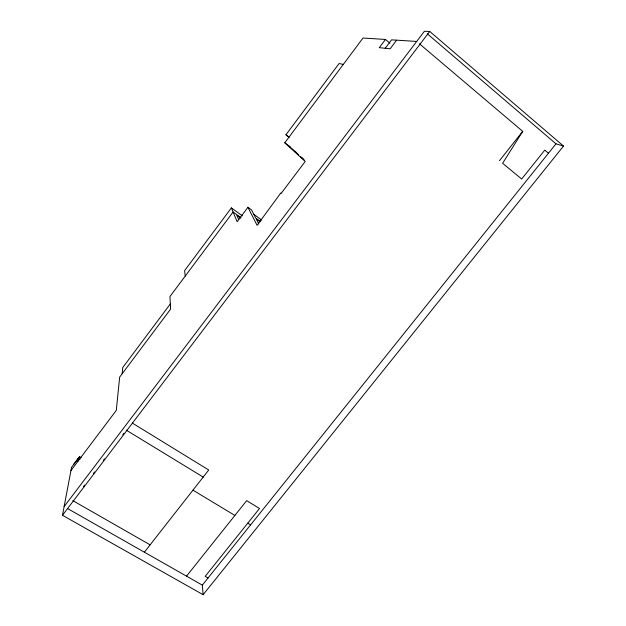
<?xml version="1.0" encoding="UTF-8"?>
<svg xmlns="http://www.w3.org/2000/svg" width="626" height="626" viewBox="0 0 626 626"><rect width="100%" height="100%" fill="white"/><g stroke="black" fill="none" stroke-linecap="round" stroke-linejoin="round"><path stroke-width="0.94" d="M122.172 373.761L122.766 367.525L170.335 303.939M79.064 459.077L79.494 456.62L81.177 457.606M77.867 461.385L78.438 458.193L80.12 459.179M64.126 506.606L424.373 31.3L429.726 31.433L563.517 146.077L203.114 594.7L62.483 515.284L71.567 467.309L78.438 458.193M419.42 43.773L522.718 131.366L502.615 163.276L521.654 179.013L544.8 150.091L548.478 153.214M242.395 215.845L231.385 207.895L184.592 270.628L185.241 276.066M288.915 137.258L285.941 134.754L339.081 63.516L343.322 64.408M231.385 207.895L237.121 221.721L247.935 207.284L257.083 225.321L280.8 192.964L281.137 193.411L305.23 161.445L284.775 142.791L363.025 38.022L385.467 39.454L389.92 43.186M385.467 39.454L379.293 47.67L390.154 48.781L396.641 40.166M385.201 48.272L391.547 39.845L416.681 41.449M73.641 464.39L79.494 456.62M70.949 470.572L116.287 410.406L119.66 377.126L170.616 309.087L169.943 296.552L233.091 212.003L240.932 217.652M83.391 486.684L84.565 485.134M93.384 473.522L94.557 471.973M103.368 460.36L104.542 458.811M122.759 434.804L123.932 433.262M62.483 515.284L429.726 31.433M144.371 552.202L208.74 470.001L132.313 423.066M499.478 160.686L522.718 131.366M186.532 576.155L246.667 500.643L259.508 508.492L205.179 576.358L208.028 577.994M203.114 594.7L202.315 585.122L555.99 143.839L563.517 146.077M67.522 508.531L202.315 585.122M72.812 500.62L150.123 544.863M192.957 490.158L234.891 515.433M247.755 523.179L250.588 524.885M126.28 430.164L203.192 477.082M240.791 218.145L236.847 215.297L238.749 219.742M260.471 221.502L255.76 218.091L251.495 209.866L247.935 207.284M260.197 221.901L256.261 219.053L258.828 223.998M253.82 214.35L261.699 220.062M284.775 142.791L288.625 145.733M290.3 147.094L288.75 145.913L296.787 152.877M296.677 152.893L295.128 151.711L298.602 154.865M302.953 158.589L300.691 156.758M285.941 134.754L289.024 137.117M427.331 33.827L555.99 143.839M302.147 158.081L304.228 159.974"/></g></svg>
